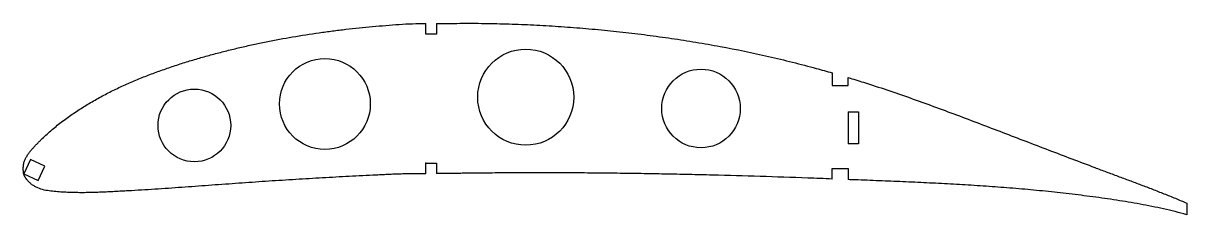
# Model space of a CAD drawing. Header units: millimetres. Extents: x 12 to 232, y 13 to 49.
import ezdxf

# ---------------------------------------------------------------- set-up
doc = ezdxf.new("R2010")
doc.units = ezdxf.units.MM
doc.layers.add('10', color=7, linetype='Continuous')

msp = doc.modelspace()

# ---------------------------------------------------------------- linework, layer by layer
for p, q in [((88.24, 47.22), (88.24, 49.2)), ((90.24, 49.22), (90.24, 47.22)), ((90.24, 47.22), (88.24, 47.22)), ((165.21, 39.87), (165.21, 37.47)), ((165.21, 37.47), (168.21, 37.47)), ((168.21, 37.47), (168.21, 38.99)), ((168.21, 32.47), (170.21, 32.47)), ((168.21, 32.47), (168.21, 26.47)), ((170.21, 32.47), (170.21, 26.47)), ((170.21, 26.47), (168.21, 26.47)), ((88.24, 20.79), (88.24, 22.79)), ((88.24, 22.79), (90.24, 22.79)), ((90.24, 22.79), (90.24, 20.81)), ((165.21, 19.78), (165.21, 21.78)), ((165.21, 21.78), (168.21, 21.78)), ((168.21, 21.78), (168.21, 19.67))]:
    msp.add_line(p, q)
at = {"color": 7, "linetype": 'Continuous', "lineweight": 25}
for p, q in [((13.34, 23.49), (12.07, 20.77)), ((16.06, 22.22), (13.34, 23.49)), ((14.79, 19.5), (16.06, 22.22)), ((12.07, 20.77), (14.79, 19.5)), ((232.35, 15.23), (232.35, 13.02))]:
    msp.add_line(p, q, dxfattribs=at)
for centre, radius in [((107.15, 35.27), 9.09), ((69.1, 33.99), 8.6), ((140.35, 33.13), 7.44), ((44.38, 29.92), 6.88)]:
    msp.add_circle(centre, radius)
for points, knots in [([(88.24, 20.79), (87.42, 20.77), (86.17, 20.76), (84.51, 20.74), (83.24, 20.72), (81.97, 20.67), (80.7, 20.61), (79.43, 20.55), (77.74, 20.47), (75.63, 20.36), (73.09, 20.23), (70.56, 20.1), (67.17, 19.9), (63.79, 19.7), (60.4, 19.49), (57.87, 19.32), (55.33, 19.15), (52.79, 18.97), (50.25, 18.79), (47.71, 18.61), (45.17, 18.42), (42.63, 18.24), (40.09, 18.05), (37.55, 17.88), (35.01, 17.71), (32.89, 17.59), (31.19, 17.5), (29.92, 17.43), (28.65, 17.36), (27.37, 17.3), (26.1, 17.25), (24.83, 17.21), (23.55, 17.19), (22.28, 17.19), (21, 17.22), (19.73, 17.27), (18.46, 17.36), (17.19, 17.48), (15.93, 17.66), (14.91, 17.98), (14.15, 18.37), (13.7, 18.66), (13.37, 18.92), (13.05, 19.2), (12.75, 19.51), (12.53, 19.8), (12.41, 19.98), (12.32, 20.11), (12.25, 20.25), (12.18, 20.4), (12.13, 20.55), (12.07, 20.7), (12.03, 20.85), (12.01, 21.01), (12, 21.17), (11.99, 21.33), (11.98, 21.48), (11.98, 21.7), (11.97, 21.96), (12, 22.23), (12.01, 22.44), (12.03, 22.6), (12.07, 22.75), (12.12, 22.96), (12.2, 23.21), (12.33, 23.5), (12.52, 23.88), (12.8, 24.34), (13.17, 24.85), (13.57, 25.35), (13.99, 25.83), (14.43, 26.29), (14.88, 26.75), (15.48, 27.35), (16.25, 28.08), (17.2, 28.93), (18.17, 29.75), (19.18, 30.54), (20.54, 31.55), (22.29, 32.75), (24.45, 34.11), (26.67, 35.37), (28.93, 36.54), (31.24, 37.62), (33.58, 38.63), (35.95, 39.57), (38.34, 40.44), (40.76, 41.27), (43.18, 42.04), (45.63, 42.76), (48.08, 43.44), (50.54, 44.08), (53.02, 44.68), (55.5, 45.24), (58.82, 45.93), (62.99, 46.71), (67.18, 47.36), (70.53, 47.82), (73.06, 48.12), (75.58, 48.4), (78.11, 48.65), (80.64, 48.86), (83.17, 49.06), (85.7, 49.21), (87.39, 49.22), (88.24, 49.2)], [0.4721895, 0.4721895, 0.4721895, 0.4721895, 0.4802032, 0.4843286, 0.4884539, 0.4925793, 0.4967047, 0.5008301, 0.5049554, 0.5132062, 0.5214569, 0.5297077, 0.5379584, 0.5544599, 0.5627106, 0.5709614, 0.5792121, 0.5874629, 0.5957136, 0.6039643, 0.6122151, 0.6204658, 0.6287166, 0.6369673, 0.6452181, 0.6534688, 0.6575942, 0.6617195, 0.6658449, 0.6699703, 0.6740957, 0.678221, 0.6823464, 0.6864718, 0.6905971, 0.6947225, 0.6988479, 0.7029733, 0.7070986, 0.711224, 0.7132867, 0.7153494, 0.7163807, 0.7174121, 0.7194747, 0.7205061, 0.7210218, 0.7215374, 0.7220531, 0.7225688, 0.7230844, 0.7236001, 0.7241158, 0.7246315, 0.7251471, 0.7256628, 0.7261785, 0.7266941, 0.7277255, 0.7287568, 0.7292725, 0.7297882, 0.7303038, 0.7308195, 0.7318509, 0.7328822, 0.7339135, 0.7359762, 0.7380389, 0.7401016, 0.7421643, 0.744227, 0.7462897, 0.7483523, 0.7524777, 0.7566031, 0.7607285, 0.7648538, 0.7689792, 0.7772299, 0.7854807, 0.7937314, 0.8019822, 0.8102329, 0.8184837, 0.8267344, 0.8349851, 0.8432359, 0.8514866, 0.8597374, 0.8679881, 0.8762389, 0.8844896, 0.8927403, 0.9009911, 0.9174926, 0.9339941, 0.9422448, 0.9504955, 0.9587463, 0.966997, 0.9752478, 0.9834985, 0.9917493, 1, 1, 1, 1]), ([(90.24, 49.22), (90.35, 49.22), (91.24, 49.23), (92.91, 49.24), (95.24, 49.26), (97.57, 49.26), (99.91, 49.24), (103.02, 49.17), (106.13, 49.07), (109.24, 48.92), (112.34, 48.75), (116.22, 48.48), (120.88, 48.08), (125.52, 47.61), (130.15, 47.05), (134.78, 46.41), (139.39, 45.7), (145.52, 44.62), (153.14, 43.05), (160.2, 41.28), (164.21, 40.16), (165.21, 39.87)], [0.0133898, 0.0133898, 0.0133898, 0.0133898, 0.015625, 0.03125, 0.046875, 0.0625, 0.078125, 0.09375, 0.125, 0.140625, 0.15625, 0.1875, 0.21875, 0.25, 0.28125, 0.3125, 0.34375, 0.375, 0.4375, 0.5, 0.5210577, 0.5210577, 0.5210577, 0.5210577]), ([(168.21, 38.99), (169.19, 38.7), (171.65, 37.94), (175.58, 36.66), (181.47, 34.62), (187.31, 32.47), (193.13, 30.27), (197.49, 28.6), (201.85, 26.93), (206.21, 25.27), (210.57, 23.61), (214.21, 22.23), (217.12, 21.14), (219.31, 20.32), (221.5, 19.51), (223.68, 18.69), (225.86, 17.85), (228.03, 17), (230.2, 16.13), (231.64, 15.53), (232.35, 15.23)], [0.5419908, 0.5419908, 0.5419908, 0.5419908, 0.5625, 0.59375, 0.625, 0.6875, 0.71875, 0.75, 0.78125, 0.8125, 0.84375, 0.875, 0.890625, 0.90625, 0.921875, 0.9375, 0.953125, 0.96875, 0.984375, 1, 1, 1, 1]), ([(165.21, 19.78), (163.66, 19.84), (159.11, 20.01), (151.55, 20.27), (144.04, 20.48), (138.03, 20.62), (133.52, 20.72), (129.01, 20.8), (124.5, 20.86), (119.98, 20.91), (115.46, 20.94), (110.94, 20.96), (106.42, 20.95), (102.65, 20.93), (99.64, 20.91), (97.37, 20.89), (95.49, 20.86), (93.98, 20.84), (92.47, 20.83), (91.22, 20.82), (90.35, 20.81), (90.24, 20.81)], [0.2207464, 0.2207464, 0.2207464, 0.2207464, 0.2359762, 0.2654733, 0.2949703, 0.3097188, 0.3244673, 0.3392158, 0.3539643, 0.3687129, 0.3834614, 0.3982099, 0.4129584, 0.4277069, 0.4350812, 0.4424554, 0.4498297, 0.4535168, 0.4572039, 0.4645782, 0.4656826, 0.4656826, 0.4656826, 0.4656826]), ([(232.35, 13.02), (231.63, 13.23), (230.16, 13.61), (227.96, 14.13), (225.74, 14.6), (223.52, 15.03), (221.29, 15.41), (219.05, 15.77), (216.82, 16.1), (214.58, 16.41), (212.33, 16.7), (209.34, 17.07), (205.6, 17.47), (201.1, 17.89), (196.6, 18.25), (192.1, 18.56), (187.59, 18.83), (183.09, 19.05), (178.58, 19.26), (174.08, 19.44), (170.62, 19.58), (168.67, 19.65), (168.21, 19.67)], [0, 0, 0, 0, 0.0073743, 0.0147485, 0.0221228, 0.029497, 0.0368713, 0.0442455, 0.0516198, 0.0589941, 0.0663683, 0.0737426, 0.0884911, 0.1032396, 0.1179881, 0.1327366, 0.1474851, 0.1622337, 0.1769822, 0.1917307, 0.2064792, 0.210924, 0.210924, 0.210924, 0.210924])]:
    msp.add_open_spline(points, degree=3, knots=knots, dxfattribs=at)
at = {"layer": '10'}
msp.add_point((88.24, 22.79), dxfattribs=at)

doc.saveas('drawing.dxf')
